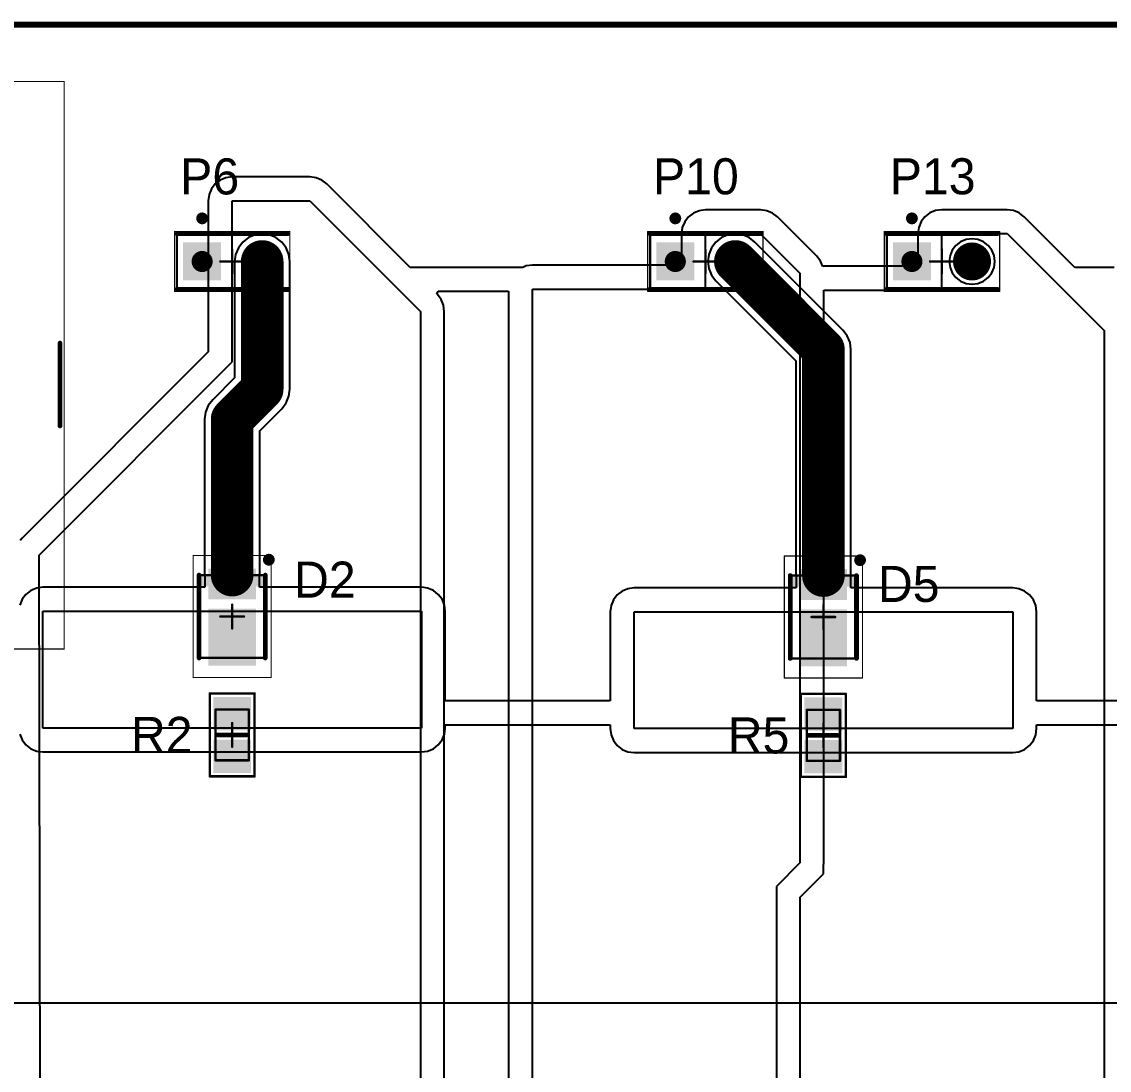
# Model space of a CAD drawing. Header units: millimetres. Extents: x -0.01 to 7.88, y -0.01 to 7.88.
# Drawn here: x 2.603 to 4.412, y 6.135 to 7.879 of the extents above; entities that cross this region are included whole.
import ezdxf

# ---------------------------------------------------------------- set-up
doc = ezdxf.new("R2010")
doc.units = ezdxf.units.MM
doc.header["$MEASUREMENT"] = 0
for name, color, linetype in [('BottomLayer', 5, 'Continuous'), ('BottomSolder', 6, 'Continuous'), ('Mechanical13', 56, 'Continuous'), ('Mechanical15', 56, 'Continuous'), ('Mechanical2', 216, 'Continuous'), ('MultiLayer', 9, 'Continuous'), ('PadHoleLayer', 156, 'Continuous'), ('TopLayer', 1, 'Continuous'), ('TopOverlay', 2, 'Continuous'), ('TopPaste', 8, 'Continuous'), ('TopSolder', 216, 'Continuous')]:
    doc.layers.add(name, color=color, linetype=linetype)

# ---------------------------------------------------------------- blocks, each defined once
blk = doc.blocks.new('B_____________1')
at = {"layer": 'BottomLayer', "const_width": 0.0787}
for points in [[(-0.3445, 0, 1), (-0.2657, 0, 1)], [(0.2657, 0, 1), (0.3445, 0, 1)]]:
    blk.add_lwpolyline(points, format="xyb", close=True, dxfattribs=at)
at = {"layer": 'BottomSolder', "const_width": 0.0827}
for points in [[(-0.3465, 0, 1), (-0.2637, 0, 1)], [(0.2637, 0, 1), (0.3465, 0, 1)]]:
    blk.add_lwpolyline(points, format="xyb", close=True, dxfattribs=at)
at = {"layer": 'Mechanical15'}
for points, const_width in [([(-0.4478, 0.2126), (0.4961, 0.2126)], 0.00197), ([(-0.4478, 0.2126), (-0.4478, -0.2126)], 0.00197), ([(0.4961, 0.2126), (0.4961, -0.2126)], 0.00197), ([(0, 0.0197), (0, -0.0197)], 0.00394), ([(-0.0197, 0), (0.0197, 0)], 0.00394), ([(-0.4478, -0.2126), (0.4961, -0.2126)], 0.00197)]:
    blk.add_lwpolyline(points, dxfattribs=dict(at, const_width=const_width))
for points, const_width in [([(-0.4483, 0.2126, 1), (-0.4473, 0.2126, 1)], 0.000984), ([(-0.4483, 0.2126, 1), (-0.4473, 0.2126, 1)], 0.000984), ([(0.4956, 0.2126, 1), (0.4966, 0.2126, 1)], 0.000984), ([(0.4956, 0.2126, 1), (0.4966, 0.2126, 1)], 0.000984), ([(-0.001, 0.0197, 1), (0.001, 0.0197, 1)], 0.00197), ([(-0.0207, 0, 1), (-0.0187, 0, 1)], 0.00197), ([(0.0187, 0, 1), (0.0207, 0, 1)], 0.00197), ([(-0.001, -0.0197, 1), (0.001, -0.0197, 1)], 0.00197), ([(-0.4483, -0.2126, 1), (-0.4473, -0.2126, 1)], 0.000984), ([(-0.4483, -0.2126, 1), (-0.4473, -0.2126, 1)], 0.000984), ([(0.4956, -0.2126, 1), (0.4966, -0.2126, 1)], 0.000984), ([(0.4956, -0.2126, 1), (0.4966, -0.2126, 1)], 0.000984)]:
    blk.add_lwpolyline(points, format="xyb", close=True, dxfattribs=dict(at, const_width=const_width))
at = {"layer": 'MultiLayer', "const_width": 0.0787}
for points in [[(-0.3445, 0, 1), (-0.2657, 0, 1)], [(0.2657, 0, 1), (0.3445, 0, 1)]]:
    blk.add_lwpolyline(points, format="xyb", close=True, dxfattribs=at)
at = {"layer": 'PadHoleLayer', "const_width": 0.0374}
for points in [[(-0.3238, 0, 1), (-0.2864, 0, 1)], [(0.2864, 0, 1), (0.3238, 0, 1)]]:
    blk.add_lwpolyline(points, format="xyb", close=True, dxfattribs=at)
at = {"layer": 'TopLayer', "const_width": 0.0787}
for points in [[(-0.3445, 0, 1), (-0.2657, 0, 1)], [(0.2657, 0, 1), (0.3445, 0, 1)]]:
    blk.add_lwpolyline(points, format="xyb", close=True, dxfattribs=at)
at = {"layer": 'TopOverlay', "const_width": 0.00787}
for points in [[(-0.0659, 0.2037), (0.0719, 0.2037)], [(-0.0768, -0.2057), (0.061, -0.2057)]]:
    blk.add_lwpolyline(points, dxfattribs=at)
at = {"layer": 'TopOverlay', "const_width": 0.00394}
for points in [[(-0.0679, 0.2037, 1), (-0.064, 0.2037, 1)], [(0.0699, 0.2037, 1), (0.0738, 0.2037, 1)], [(-0.0787, -0.2057, 1), (-0.0748, -0.2057, 1)], [(0.0591, -0.2057, 1), (0.063, -0.2057, 1)]]:
    blk.add_lwpolyline(points, format="xyb", close=True, dxfattribs=at)
at = {"layer": 'TopSolder', "const_width": 0.0827}
for points in [[(-0.3465, 0, 1), (-0.2637, 0, 1)], [(0.2637, 0, 1), (0.3465, 0, 1)]]:
    blk.add_lwpolyline(points, format="xyb", close=True, dxfattribs=at)
blk = doc.blocks.new('6_0805_N_40')
at = {"layer": 'Mechanical13', "const_width": 0.00394}
for points in [[(-0.0423, 0.0276), (0.0423, 0.0276)], [(-0.0423, 0.0276), (-0.0423, -0.0276)], [(0.0423, 0.0276), (0.0423, -0.0276)], [(-0.0423, -0.0276), (0.0423, -0.0276)]]:
    blk.add_lwpolyline(points, dxfattribs=at)
at = {"layer": 'Mechanical13', "const_width": 0.00197}
for points in [[(-0.0433, 0.0276, 1), (-0.0413, 0.0276, 1)], [(-0.0433, 0.0276, 1), (-0.0413, 0.0276, 1)], [(0.0413, 0.0276, 1), (0.0433, 0.0276, 1)], [(0.0413, 0.0276, 1), (0.0433, 0.0276, 1)], [(-0.0433, -0.0276, 1), (-0.0413, -0.0276, 1)], [(-0.0433, -0.0276, 1), (-0.0413, -0.0276, 1)], [(0.0413, -0.0276, 1), (0.0433, -0.0276, 1)], [(0.0413, -0.0276, 1), (0.0433, -0.0276, 1)]]:
    blk.add_lwpolyline(points, format="xyb", close=True, dxfattribs=at)
at = {"layer": 'Mechanical15', "const_width": 0.00394}
for points in [[(-0.0689, 0.0374), (0.0689, 0.0374)], [(-0.0689, 0.0374), (-0.0689, -0.0374)], [(0.0689, 0.0374), (0.0689, -0.0374)], [(0, 0.0197), (0, -0.0197)], [(-0.0197, 0), (0.0197, 0)], [(-0.0689, -0.0374), (0.0689, -0.0374)]]:
    blk.add_lwpolyline(points, dxfattribs=at)
at = {"layer": 'Mechanical15', "const_width": 0.00197}
for points in [[(-0.0699, 0.0374, 1), (-0.0679, 0.0374, 1)], [(-0.0699, 0.0374, 1), (-0.0679, 0.0374, 1)], [(0.0679, 0.0374, 1), (0.0699, 0.0374, 1)], [(0.0679, 0.0374, 1), (0.0699, 0.0374, 1)], [(-0.001, 0.0197, 1), (0.001, 0.0197, 1)], [(-0.0207, 0, 1), (-0.0187, 0, 1)], [(0.0187, 0, 1), (0.0207, 0, 1)], [(-0.001, -0.0197, 1), (0.001, -0.0197, 1)], [(-0.0699, -0.0374, 1), (-0.0679, -0.0374, 1)], [(-0.0699, -0.0374, 1), (-0.0679, -0.0374, 1)], [(0.0679, -0.0374, 1), (0.0699, -0.0374, 1)], [(0.0679, -0.0374, 1), (0.0699, -0.0374, 1)]]:
    blk.add_lwpolyline(points, format="xyb", close=True, dxfattribs=at)
at = {"layer": 'TopLayer'}
for points in [[(-0.0118, -0.0276), (-0.0118, 0.0276), (-0.0591, -0.0276), (-0.0591, 0.0276)], [(0.0591, -0.0276), (0.0591, 0.0276), (0.0118, -0.0276), (0.0118, 0.0276)]]:
    blk.add_solid(points, dxfattribs=at)
at = {"layer": 'TopOverlay', "const_width": 0.00787}
blk.add_lwpolyline([(0, 0.0236), (0, -0.0236)], dxfattribs=at)
at = {"layer": 'TopOverlay', "const_width": 0.00394}
for points in [[(-0.002, 0.0236, 1), (0.002, 0.0236, 1)], [(-0.002, -0.0236, 1), (0.002, -0.0236, 1)]]:
    blk.add_lwpolyline(points, format="xyb", close=True, dxfattribs=at)
at = {"layer": 'TopPaste'}
for points in [[(-0.0118, -0.0276), (-0.0118, 0.0276), (-0.0591, -0.0276), (-0.0591, 0.0276)], [(0.0591, -0.0276), (0.0591, 0.0276), (0.0118, -0.0276), (0.0118, 0.0276)]]:
    blk.add_solid(points, dxfattribs=at)
at = {"layer": 'TopSolder'}
for points in [[(-0.0078, -0.0316), (-0.0078, 0.0316), (-0.0631, -0.0316), (-0.0631, 0.0316)], [(0.0631, -0.0316), (0.0631, 0.0316), (0.0078, -0.0316), (0.0078, 0.0316)]]:
    blk.add_solid(points, dxfattribs=at)
blk = doc.blocks.new('6_0805_N_43')
at = {"layer": 'Mechanical13', "const_width": 0.00394}
for points in [[(-0.0423, 0.0276), (0.0423, 0.0276)], [(-0.0423, 0.0276), (-0.0423, -0.0276)], [(0.0423, 0.0276), (0.0423, -0.0276)], [(-0.0423, -0.0276), (0.0423, -0.0276)]]:
    blk.add_lwpolyline(points, dxfattribs=at)
at = {"layer": 'Mechanical13', "const_width": 0.00197}
for points in [[(-0.0433, 0.0276, 1), (-0.0413, 0.0276, 1)], [(-0.0433, 0.0276, 1), (-0.0413, 0.0276, 1)], [(0.0413, 0.0276, 1), (0.0433, 0.0276, 1)], [(0.0413, 0.0276, 1), (0.0433, 0.0276, 1)], [(-0.0433, -0.0276, 1), (-0.0413, -0.0276, 1)], [(-0.0433, -0.0276, 1), (-0.0413, -0.0276, 1)], [(0.0413, -0.0276, 1), (0.0433, -0.0276, 1)], [(0.0413, -0.0276, 1), (0.0433, -0.0276, 1)]]:
    blk.add_lwpolyline(points, format="xyb", close=True, dxfattribs=at)
at = {"layer": 'Mechanical15', "const_width": 0.00394}
for points in [[(-0.0689, 0.0374), (0.0689, 0.0374)], [(-0.0689, 0.0374), (-0.0689, -0.0374)], [(0.0689, 0.0374), (0.0689, -0.0374)], [(0, 0.0197), (0, -0.0197)], [(-0.0197, 0), (0.0197, 0)], [(-0.0689, -0.0374), (0.0689, -0.0374)]]:
    blk.add_lwpolyline(points, dxfattribs=at)
at = {"layer": 'Mechanical15', "const_width": 0.00197}
for points in [[(-0.0699, 0.0374, 1), (-0.0679, 0.0374, 1)], [(-0.0699, 0.0374, 1), (-0.0679, 0.0374, 1)], [(0.0679, 0.0374, 1), (0.0699, 0.0374, 1)], [(0.0679, 0.0374, 1), (0.0699, 0.0374, 1)], [(-0.001, 0.0197, 1), (0.001, 0.0197, 1)], [(-0.0207, 0, 1), (-0.0187, 0, 1)], [(0.0187, 0, 1), (0.0207, 0, 1)], [(-0.001, -0.0197, 1), (0.001, -0.0197, 1)], [(-0.0699, -0.0374, 1), (-0.0679, -0.0374, 1)], [(-0.0699, -0.0374, 1), (-0.0679, -0.0374, 1)], [(0.0679, -0.0374, 1), (0.0699, -0.0374, 1)], [(0.0679, -0.0374, 1), (0.0699, -0.0374, 1)]]:
    blk.add_lwpolyline(points, format="xyb", close=True, dxfattribs=at)
at = {"layer": 'TopLayer'}
for points in [[(-0.0118, -0.0276), (-0.0118, 0.0276), (-0.0591, -0.0276), (-0.0591, 0.0276)], [(0.0591, -0.0276), (0.0591, 0.0276), (0.0118, -0.0276), (0.0118, 0.0276)]]:
    blk.add_solid(points, dxfattribs=at)
at = {"layer": 'TopOverlay', "const_width": 0.00787}
blk.add_lwpolyline([(0, 0.0236), (0, -0.0236)], dxfattribs=at)
at = {"layer": 'TopOverlay', "const_width": 0.00394}
for points in [[(-0.002, 0.0236, 1), (0.002, 0.0236, 1)], [(-0.002, -0.0236, 1), (0.002, -0.0236, 1)]]:
    blk.add_lwpolyline(points, format="xyb", close=True, dxfattribs=at)
at = {"layer": 'TopPaste'}
for points in [[(-0.0118, -0.0276), (-0.0118, 0.0276), (-0.0591, -0.0276), (-0.0591, 0.0276)], [(0.0591, -0.0276), (0.0591, 0.0276), (0.0118, -0.0276), (0.0118, 0.0276)]]:
    blk.add_solid(points, dxfattribs=at)
at = {"layer": 'TopSolder'}
for points in [[(-0.0078, -0.0316), (-0.0078, 0.0316), (-0.0631, -0.0316), (-0.0631, 0.0316)], [(0.0631, -0.0316), (0.0631, 0.0316), (0.0078, -0.0316), (0.0078, 0.0316)]]:
    blk.add_solid(points, dxfattribs=at)
blk = doc.blocks.new('TECO_5_146280_2_V_50')
at = {"layer": 'BottomLayer', "const_width": 0.0276}
blk.add_lwpolyline([(0.0362, 0, 1), (0.0638, 0, 1)], format="xyb", close=True, dxfattribs=at)
at = {"layer": 'BottomLayer'}
blk.add_solid([(-0.0776, -0.0276), (-0.0224, -0.0276), (-0.0776, 0.0276), (-0.0224, 0.0276)], dxfattribs=at)
at = {"layer": 'BottomSolder', "const_width": 0.0316}
blk.add_lwpolyline([(0.0342, 0, 1), (0.0658, 0, 1)], format="xyb", close=True, dxfattribs=at)
at = {"layer": 'BottomSolder'}
blk.add_solid([(-0.0816, -0.0316), (-0.0184, -0.0316), (-0.0816, 0.0316), (-0.0184, 0.0316)], dxfattribs=at)
at = {"layer": 'Mechanical13', "const_width": 0.00394}
for points in [[(-0.0919, -0.0461), (-0.0919, 0.0461)], [(-0.0919, 0.0461), (0.0919, 0.0461)], [(-0.0919, -0.0461), (0.0919, -0.0461)]]:
    blk.add_lwpolyline(points, dxfattribs=at)
at = {"layer": 'Mechanical13', "const_width": 0.00197}
for points in [[(-0.0929, 0.0461, 1), (-0.0909, 0.0461, 1)], [(-0.0929, 0.0461, 1), (-0.0909, 0.0461, 1)], [(0.0909, 0.0461, 1), (0.0929, 0.0461, 1)], [(-0.0929, -0.0461, 1), (-0.0909, -0.0461, 1)], [(-0.0929, -0.0461, 1), (-0.0909, -0.0461, 1)], [(0.0909, -0.0461, 1), (0.0929, -0.0461, 1)]]:
    blk.add_lwpolyline(points, format="xyb", close=True, dxfattribs=at)
at = {"layer": 'Mechanical15'}
for points, const_width in [([(-0.0959, -0.05), (-0.0959, 0.05)], 0.00197), ([(-0.0959, 0.05), (0.0959, 0.05)], 0.00197), ([(0.0959, -0.05), (0.0959, 0.05)], 0.00197), ([(0, -0.0197), (0, 0.0197)], 0.00394), ([(-0.0197, 0), (0.0197, 0)], 0.00394), ([(-0.0959, -0.05), (0.0959, -0.05)], 0.00197)]:
    blk.add_lwpolyline(points, dxfattribs=dict(at, const_width=const_width))
for points, const_width in [([(-0.0964, 0.05, 1), (-0.0954, 0.05, 1)], 0.000984), ([(-0.0964, 0.05, 1), (-0.0954, 0.05, 1)], 0.000984), ([(0.0954, 0.05, 1), (0.0964, 0.05, 1)], 0.000984), ([(0.0954, 0.05, 1), (0.0964, 0.05, 1)], 0.000984), ([(-0.001, 0.0197, 1), (0.001, 0.0197, 1)], 0.00197), ([(-0.0207, 0, 1), (-0.0187, 0, 1)], 0.00197), ([(0.0187, 0, 1), (0.0207, 0, 1)], 0.00197), ([(-0.001, -0.0197, 1), (0.001, -0.0197, 1)], 0.00197), ([(-0.0964, -0.05, 1), (-0.0954, -0.05, 1)], 0.000984), ([(-0.0964, -0.05, 1), (-0.0954, -0.05, 1)], 0.000984), ([(0.0954, -0.05, 1), (0.0964, -0.05, 1)], 0.000984), ([(0.0954, -0.05, 1), (0.0964, -0.05, 1)], 0.000984)]:
    blk.add_lwpolyline(points, format="xyb", close=True, dxfattribs=dict(at, const_width=const_width))
at = {"layer": 'MultiLayer', "const_width": 0.0276}
blk.add_lwpolyline([(0.0362, 0, 1), (0.0638, 0, 1)], format="xyb", close=True, dxfattribs=at)
at = {"layer": 'MultiLayer'}
blk.add_solid([(-0.0776, -0.0276), (-0.0224, -0.0276), (-0.0776, 0.0276), (-0.0224, 0.0276)], dxfattribs=at)
at = {"layer": 'PadHoleLayer', "const_width": 0.0175}
for points in [[(-0.0588, 0, 1), (-0.0412, 0, 1)], [(0.0412, 0, 1), (0.0588, 0, 1)]]:
    blk.add_lwpolyline(points, format="xyb", close=True, dxfattribs=at)
at = {"layer": 'TopLayer', "const_width": 0.0276}
blk.add_lwpolyline([(0.0362, 0, 1), (0.0638, 0, 1)], format="xyb", close=True, dxfattribs=at)
at = {"layer": 'TopLayer'}
blk.add_solid([(-0.0776, -0.0276), (-0.0224, -0.0276), (-0.0776, 0.0276), (-0.0224, 0.0276)], dxfattribs=at)
at = {"layer": 'TopOverlay'}
for points, const_width in [([(-0.0451, 0.0717, 1), (-0.0549, 0.0717, 1)], 0.00984), ([(-0.0574, 0.0717, 1), (-0.0525, 0.0717, 1)], 0.00492), ([(-0.0475, 0.0717, 1), (-0.0426, 0.0717, 1)], 0.00492), ([(-0.0939, 0.0461, 1), (-0.09, 0.0461, 1)], 0.00394), ([(0.09, 0.0461, 1), (0.0939, 0.0461, 1)], 0.00394), ([(-0.0939, -0.0461, 1), (-0.09, -0.0461, 1)], 0.00394), ([(0.09, -0.0461, 1), (0.0939, -0.0461, 1)], 0.00394)]:
    blk.add_lwpolyline(points, format="xyb", close=True, dxfattribs=dict(at, const_width=const_width))
at = {"layer": 'TopOverlay', "const_width": 0.00787}
for points in [[(-0.0919, 0.0461), (0.0919, 0.0461)], [(-0.0919, -0.0461), (0.0919, -0.0461)]]:
    blk.add_lwpolyline(points, dxfattribs=at)
at = {"layer": 'TopSolder', "const_width": 0.0316}
blk.add_lwpolyline([(0.0342, 0, 1), (0.0658, 0, 1)], format="xyb", close=True, dxfattribs=at)
at = {"layer": 'TopSolder'}
blk.add_solid([(-0.0816, -0.0316), (-0.0184, -0.0316), (-0.0816, 0.0316), (-0.0184, 0.0316)], dxfattribs=at)
blk = doc.blocks.new('TECO_5_146280_2_V_53')
at = {"layer": 'BottomLayer', "const_width": 0.0276}
blk.add_lwpolyline([(0.0362, 0, 1), (0.0638, 0, 1)], format="xyb", close=True, dxfattribs=at)
at = {"layer": 'BottomLayer'}
blk.add_solid([(-0.0776, -0.0276), (-0.0224, -0.0276), (-0.0776, 0.0276), (-0.0224, 0.0276)], dxfattribs=at)
at = {"layer": 'BottomSolder', "const_width": 0.0316}
blk.add_lwpolyline([(0.0342, 0, 1), (0.0658, 0, 1)], format="xyb", close=True, dxfattribs=at)
at = {"layer": 'BottomSolder'}
blk.add_solid([(-0.0816, -0.0316), (-0.0184, -0.0316), (-0.0816, 0.0316), (-0.0184, 0.0316)], dxfattribs=at)
at = {"layer": 'Mechanical13', "const_width": 0.00394}
for points in [[(-0.0919, -0.0461), (-0.0919, 0.0461)], [(-0.0919, 0.0461), (0.0919, 0.0461)], [(-0.0919, -0.0461), (0.0919, -0.0461)]]:
    blk.add_lwpolyline(points, dxfattribs=at)
at = {"layer": 'Mechanical13', "const_width": 0.00197}
for points in [[(-0.0929, 0.0461, 1), (-0.0909, 0.0461, 1)], [(-0.0929, 0.0461, 1), (-0.0909, 0.0461, 1)], [(0.0909, 0.0461, 1), (0.0929, 0.0461, 1)], [(-0.0929, -0.0461, 1), (-0.0909, -0.0461, 1)], [(-0.0929, -0.0461, 1), (-0.0909, -0.0461, 1)], [(0.0909, -0.0461, 1), (0.0929, -0.0461, 1)]]:
    blk.add_lwpolyline(points, format="xyb", close=True, dxfattribs=at)
at = {"layer": 'Mechanical15'}
for points, const_width in [([(-0.0959, -0.05), (-0.0959, 0.05)], 0.00197), ([(-0.0959, 0.05), (0.0959, 0.05)], 0.00197), ([(0.0959, -0.05), (0.0959, 0.05)], 0.00197), ([(0, -0.0197), (0, 0.0197)], 0.00394), ([(-0.0197, 0), (0.0197, 0)], 0.00394), ([(-0.0959, -0.05), (0.0959, -0.05)], 0.00197)]:
    blk.add_lwpolyline(points, dxfattribs=dict(at, const_width=const_width))
for points, const_width in [([(-0.0964, 0.05, 1), (-0.0954, 0.05, 1)], 0.000984), ([(-0.0964, 0.05, 1), (-0.0954, 0.05, 1)], 0.000984), ([(0.0954, 0.05, 1), (0.0964, 0.05, 1)], 0.000984), ([(0.0954, 0.05, 1), (0.0964, 0.05, 1)], 0.000984), ([(-0.001, 0.0197, 1), (0.001, 0.0197, 1)], 0.00197), ([(-0.0207, 0, 1), (-0.0187, 0, 1)], 0.00197), ([(0.0187, 0, 1), (0.0207, 0, 1)], 0.00197), ([(-0.001, -0.0197, 1), (0.001, -0.0197, 1)], 0.00197), ([(-0.0964, -0.05, 1), (-0.0954, -0.05, 1)], 0.000984), ([(-0.0964, -0.05, 1), (-0.0954, -0.05, 1)], 0.000984), ([(0.0954, -0.05, 1), (0.0964, -0.05, 1)], 0.000984), ([(0.0954, -0.05, 1), (0.0964, -0.05, 1)], 0.000984)]:
    blk.add_lwpolyline(points, format="xyb", close=True, dxfattribs=dict(at, const_width=const_width))
at = {"layer": 'MultiLayer', "const_width": 0.0276}
blk.add_lwpolyline([(0.0362, 0, 1), (0.0638, 0, 1)], format="xyb", close=True, dxfattribs=at)
at = {"layer": 'MultiLayer'}
blk.add_solid([(-0.0776, -0.0276), (-0.0224, -0.0276), (-0.0776, 0.0276), (-0.0224, 0.0276)], dxfattribs=at)
at = {"layer": 'PadHoleLayer', "const_width": 0.0175}
for points in [[(-0.0588, 0, 1), (-0.0412, 0, 1)], [(0.0412, 0, 1), (0.0588, 0, 1)]]:
    blk.add_lwpolyline(points, format="xyb", close=True, dxfattribs=at)
at = {"layer": 'TopLayer', "const_width": 0.0276}
blk.add_lwpolyline([(0.0362, 0, 1), (0.0638, 0, 1)], format="xyb", close=True, dxfattribs=at)
at = {"layer": 'TopLayer'}
blk.add_solid([(-0.0776, -0.0276), (-0.0224, -0.0276), (-0.0776, 0.0276), (-0.0224, 0.0276)], dxfattribs=at)
at = {"layer": 'TopOverlay'}
for points, const_width in [([(-0.0451, 0.0717, 1), (-0.0549, 0.0717, 1)], 0.00984), ([(-0.0574, 0.0717, 1), (-0.0525, 0.0717, 1)], 0.00492), ([(-0.0475, 0.0717, 1), (-0.0426, 0.0717, 1)], 0.00492), ([(-0.0939, 0.0461, 1), (-0.09, 0.0461, 1)], 0.00394), ([(0.09, 0.0461, 1), (0.0939, 0.0461, 1)], 0.00394), ([(-0.0939, -0.0461, 1), (-0.09, -0.0461, 1)], 0.00394), ([(0.09, -0.0461, 1), (0.0939, -0.0461, 1)], 0.00394)]:
    blk.add_lwpolyline(points, format="xyb", close=True, dxfattribs=dict(at, const_width=const_width))
at = {"layer": 'TopOverlay', "const_width": 0.00787}
for points in [[(-0.0919, 0.0461), (0.0919, 0.0461)], [(-0.0919, -0.0461), (0.0919, -0.0461)]]:
    blk.add_lwpolyline(points, dxfattribs=at)
at = {"layer": 'TopSolder', "const_width": 0.0316}
blk.add_lwpolyline([(0.0342, 0, 1), (0.0658, 0, 1)], format="xyb", close=True, dxfattribs=at)
at = {"layer": 'TopSolder'}
blk.add_solid([(-0.0816, -0.0316), (-0.0184, -0.0316), (-0.0816, 0.0316), (-0.0184, 0.0316)], dxfattribs=at)
blk = doc.blocks.new('TECO_5_146280_2_V_57')
at = {"layer": 'BottomLayer', "const_width": 0.0276}
blk.add_lwpolyline([(0.0362, 0, 1), (0.0638, 0, 1)], format="xyb", close=True, dxfattribs=at)
at = {"layer": 'BottomLayer'}
blk.add_solid([(-0.0776, -0.0276), (-0.0224, -0.0276), (-0.0776, 0.0276), (-0.0224, 0.0276)], dxfattribs=at)
at = {"layer": 'BottomSolder', "const_width": 0.0316}
blk.add_lwpolyline([(0.0342, 0, 1), (0.0658, 0, 1)], format="xyb", close=True, dxfattribs=at)
at = {"layer": 'BottomSolder'}
blk.add_solid([(-0.0816, -0.0316), (-0.0184, -0.0316), (-0.0816, 0.0316), (-0.0184, 0.0316)], dxfattribs=at)
at = {"layer": 'Mechanical13', "const_width": 0.00394}
for points in [[(-0.0919, -0.0461), (-0.0919, 0.0461)], [(-0.0919, 0.0461), (0.0919, 0.0461)], [(-0.0919, -0.0461), (0.0919, -0.0461)]]:
    blk.add_lwpolyline(points, dxfattribs=at)
at = {"layer": 'Mechanical13', "const_width": 0.00197}
for points in [[(-0.0929, 0.0461, 1), (-0.0909, 0.0461, 1)], [(-0.0929, 0.0461, 1), (-0.0909, 0.0461, 1)], [(0.0909, 0.0461, 1), (0.0929, 0.0461, 1)], [(-0.0929, -0.0461, 1), (-0.0909, -0.0461, 1)], [(-0.0929, -0.0461, 1), (-0.0909, -0.0461, 1)], [(0.0909, -0.0461, 1), (0.0929, -0.0461, 1)]]:
    blk.add_lwpolyline(points, format="xyb", close=True, dxfattribs=at)
at = {"layer": 'Mechanical15'}
for points, const_width in [([(-0.0959, -0.05), (-0.0959, 0.05)], 0.00197), ([(-0.0959, 0.05), (0.0959, 0.05)], 0.00197), ([(0.0959, -0.05), (0.0959, 0.05)], 0.00197), ([(0, -0.0197), (0, 0.0197)], 0.00394), ([(-0.0197, 0), (0.0197, 0)], 0.00394), ([(-0.0959, -0.05), (0.0959, -0.05)], 0.00197)]:
    blk.add_lwpolyline(points, dxfattribs=dict(at, const_width=const_width))
for points, const_width in [([(-0.0964, 0.05, 1), (-0.0954, 0.05, 1)], 0.000984), ([(-0.0964, 0.05, 1), (-0.0954, 0.05, 1)], 0.000984), ([(0.0954, 0.05, 1), (0.0964, 0.05, 1)], 0.000984), ([(0.0954, 0.05, 1), (0.0964, 0.05, 1)], 0.000984), ([(-0.001, 0.0197, 1), (0.001, 0.0197, 1)], 0.00197), ([(-0.0207, 0, 1), (-0.0187, 0, 1)], 0.00197), ([(0.0187, 0, 1), (0.0207, 0, 1)], 0.00197), ([(-0.001, -0.0197, 1), (0.001, -0.0197, 1)], 0.00197), ([(-0.0964, -0.05, 1), (-0.0954, -0.05, 1)], 0.000984), ([(-0.0964, -0.05, 1), (-0.0954, -0.05, 1)], 0.000984), ([(0.0954, -0.05, 1), (0.0964, -0.05, 1)], 0.000984), ([(0.0954, -0.05, 1), (0.0964, -0.05, 1)], 0.000984)]:
    blk.add_lwpolyline(points, format="xyb", close=True, dxfattribs=dict(at, const_width=const_width))
at = {"layer": 'MultiLayer', "const_width": 0.0276}
blk.add_lwpolyline([(0.0362, 0, 1), (0.0638, 0, 1)], format="xyb", close=True, dxfattribs=at)
at = {"layer": 'MultiLayer'}
blk.add_solid([(-0.0776, -0.0276), (-0.0224, -0.0276), (-0.0776, 0.0276), (-0.0224, 0.0276)], dxfattribs=at)
at = {"layer": 'PadHoleLayer', "const_width": 0.0175}
for points in [[(-0.0588, 0, 1), (-0.0412, 0, 1)], [(0.0412, 0, 1), (0.0588, 0, 1)]]:
    blk.add_lwpolyline(points, format="xyb", close=True, dxfattribs=at)
at = {"layer": 'TopLayer', "const_width": 0.0276}
blk.add_lwpolyline([(0.0362, 0, 1), (0.0638, 0, 1)], format="xyb", close=True, dxfattribs=at)
at = {"layer": 'TopLayer'}
blk.add_solid([(-0.0776, -0.0276), (-0.0224, -0.0276), (-0.0776, 0.0276), (-0.0224, 0.0276)], dxfattribs=at)
at = {"layer": 'TopOverlay'}
for points, const_width in [([(-0.0451, 0.0717, 1), (-0.0549, 0.0717, 1)], 0.00984), ([(-0.0574, 0.0717, 1), (-0.0525, 0.0717, 1)], 0.00492), ([(-0.0475, 0.0717, 1), (-0.0426, 0.0717, 1)], 0.00492), ([(-0.0939, 0.0461, 1), (-0.09, 0.0461, 1)], 0.00394), ([(0.09, 0.0461, 1), (0.0939, 0.0461, 1)], 0.00394), ([(-0.0939, -0.0461, 1), (-0.09, -0.0461, 1)], 0.00394), ([(0.09, -0.0461, 1), (0.0939, -0.0461, 1)], 0.00394)]:
    blk.add_lwpolyline(points, format="xyb", close=True, dxfattribs=dict(at, const_width=const_width))
at = {"layer": 'TopOverlay', "const_width": 0.00787}
for points in [[(-0.0919, 0.0461), (0.0919, 0.0461)], [(-0.0919, -0.0461), (0.0919, -0.0461)]]:
    blk.add_lwpolyline(points, dxfattribs=at)
at = {"layer": 'TopSolder', "const_width": 0.0316}
blk.add_lwpolyline([(0.0342, 0, 1), (0.0658, 0, 1)], format="xyb", close=True, dxfattribs=at)
at = {"layer": 'TopSolder'}
blk.add_solid([(-0.0816, -0.0316), (-0.0184, -0.0316), (-0.0816, 0.0316), (-0.0184, 0.0316)], dxfattribs=at)
blk = doc.blocks.new('DIOM3528X07N_94')
at = {"layer": 'Mechanical13', "const_width": 0.00394}
for points in [[(0.0689, 0.0551), (-0.0689, 0.0551)], [(-0.0689, -0.0551), (-0.0689, 0.0551)], [(0.0689, -0.0551), (0.0689, 0.0551)], [(0.0689, -0.0551), (-0.0689, -0.0551)]]:
    blk.add_lwpolyline(points, dxfattribs=at)
at = {"layer": 'Mechanical13', "const_width": 0.00197}
for points in [[(-0.0699, 0.0551, 1), (-0.0679, 0.0551, 1)], [(-0.0699, 0.0551, 1), (-0.0679, 0.0551, 1)], [(0.0679, 0.0551, 1), (0.0699, 0.0551, 1)], [(0.0679, 0.0551, 1), (0.0699, 0.0551, 1)], [(-0.0699, -0.0551, 1), (-0.0679, -0.0551, 1)], [(-0.0699, -0.0551, 1), (-0.0679, -0.0551, 1)], [(0.0679, -0.0551, 1), (0.0699, -0.0551, 1)], [(0.0679, -0.0551, 1), (0.0699, -0.0551, 1)]]:
    blk.add_lwpolyline(points, format="xyb", close=True, dxfattribs=at)
at = {"layer": 'Mechanical13'}
blk.add_solid([(-0.0689, -0.0551), (-0.0504, -0.0551), (-0.0689, 0.0551), (-0.0504, 0.0551)], dxfattribs=at)
at = {"layer": 'Mechanical15'}
for points, const_width in [([(0.1014, 0.065), (-0.1014, 0.065)], 0.00197), ([(-0.1014, -0.065), (-0.1014, 0.065)], 0.00197), ([(0.1014, -0.065), (0.1014, 0.065)], 0.00197), ([(0, -0.0197), (0, 0.0197)], 0.00394), ([(0.0197, 0), (-0.0197, 0)], 0.00394), ([(0.1014, -0.065), (-0.1014, -0.065)], 0.00197)]:
    blk.add_lwpolyline(points, dxfattribs=dict(at, const_width=const_width))
for points, const_width in [([(-0.1019, 0.065, 1), (-0.1009, 0.065, 1)], 0.000984), ([(-0.1019, 0.065, 1), (-0.1009, 0.065, 1)], 0.000984), ([(0.1009, 0.065, 1), (0.1019, 0.065, 1)], 0.000984), ([(0.1009, 0.065, 1), (0.1019, 0.065, 1)], 0.000984), ([(-0.001, 0.0197, 1), (0.001, 0.0197, 1)], 0.00197), ([(-0.0207, 0, 1), (-0.0187, 0, 1)], 0.00197), ([(0.0187, 0, 1), (0.0207, 0, 1)], 0.00197), ([(-0.001, -0.0197, 1), (0.001, -0.0197, 1)], 0.00197), ([(-0.1019, -0.065, 1), (-0.1009, -0.065, 1)], 0.000984), ([(-0.1019, -0.065, 1), (-0.1009, -0.065, 1)], 0.000984), ([(0.1009, -0.065, 1), (0.1019, -0.065, 1)], 0.000984), ([(0.1009, -0.065, 1), (0.1019, -0.065, 1)], 0.000984)]:
    blk.add_lwpolyline(points, format="xyb", close=True, dxfattribs=dict(at, const_width=const_width))
at = {"layer": 'TopLayer'}
for points in [[(-0.0325, -0.0354), (-0.0325, 0.0354), (-0.0758, -0.0354), (-0.0758, 0.0354)], [(0.0778, -0.0354), (0.0778, 0.0354), (-0.0089, -0.0354), (-0.0089, 0.0354)]]:
    blk.add_solid(points, dxfattribs=at)
at = {"layer": 'TopOverlay'}
for points, const_width in [([(-0.0896, 0.061, 1), (-0.0994, 0.061, 1)], 0.00984), ([(-0.1019, 0.061, 1), (-0.0969, 0.061, 1)], 0.00492), ([(-0.092, 0.061, 1), (-0.0871, 0.061, 1)], 0.00492), ([(-0.0709, 0.0551, 1), (-0.0669, 0.0551, 1)], 0.00394), ([(0.0669, 0.0551, 1), (0.0709, 0.0551, 1)], 0.00394), ([(-0.0709, -0.0551, 1), (-0.0669, -0.0551, 1)], 0.00394), ([(0.0669, -0.0551, 1), (0.0709, -0.0551, 1)], 0.00394)]:
    blk.add_lwpolyline(points, format="xyb", close=True, dxfattribs=dict(at, const_width=const_width))
at = {"layer": 'TopOverlay', "const_width": 0.00787}
for points in [[(0.0689, 0.0551), (-0.0689, 0.0551)], [(0.0689, -0.0551), (-0.0689, -0.0551)]]:
    blk.add_lwpolyline(points, dxfattribs=at)
at = {"layer": 'TopPaste'}
for points in [[(-0.0325, -0.0354), (-0.0325, 0.0354), (-0.0758, -0.0354), (-0.0758, 0.0354)], [(0.0778, -0.0354), (0.0778, 0.0354), (-0.0089, -0.0354), (-0.0089, 0.0354)]]:
    blk.add_solid(points, dxfattribs=at)
at = {"layer": 'TopSolder'}
for points in [[(-0.0285, -0.0394), (-0.0285, 0.0394), (-0.0798, -0.0394), (-0.0798, 0.0394)], [(0.0818, -0.0394), (0.0818, 0.0394), (-0.0129, -0.0394), (-0.0129, 0.0394)]]:
    blk.add_solid(points, dxfattribs=at)
blk = doc.blocks.new('DIOM3528X07N_97')
at = {"layer": 'Mechanical13', "const_width": 0.00394}
for points in [[(0.0689, 0.0551), (-0.0689, 0.0551)], [(-0.0689, -0.0551), (-0.0689, 0.0551)], [(0.0689, -0.0551), (0.0689, 0.0551)], [(0.0689, -0.0551), (-0.0689, -0.0551)]]:
    blk.add_lwpolyline(points, dxfattribs=at)
at = {"layer": 'Mechanical13', "const_width": 0.00197}
for points in [[(-0.0699, 0.0551, 1), (-0.0679, 0.0551, 1)], [(-0.0699, 0.0551, 1), (-0.0679, 0.0551, 1)], [(0.0679, 0.0551, 1), (0.0699, 0.0551, 1)], [(0.0679, 0.0551, 1), (0.0699, 0.0551, 1)], [(-0.0699, -0.0551, 1), (-0.0679, -0.0551, 1)], [(-0.0699, -0.0551, 1), (-0.0679, -0.0551, 1)], [(0.0679, -0.0551, 1), (0.0699, -0.0551, 1)], [(0.0679, -0.0551, 1), (0.0699, -0.0551, 1)]]:
    blk.add_lwpolyline(points, format="xyb", close=True, dxfattribs=at)
at = {"layer": 'Mechanical13'}
blk.add_solid([(-0.0689, -0.0551), (-0.0504, -0.0551), (-0.0689, 0.0551), (-0.0504, 0.0551)], dxfattribs=at)
at = {"layer": 'Mechanical15'}
for points, const_width in [([(0.1014, 0.065), (-0.1014, 0.065)], 0.00197), ([(-0.1014, -0.065), (-0.1014, 0.065)], 0.00197), ([(0.1014, -0.065), (0.1014, 0.065)], 0.00197), ([(0, -0.0197), (0, 0.0197)], 0.00394), ([(0.0197, 0), (-0.0197, 0)], 0.00394), ([(0.1014, -0.065), (-0.1014, -0.065)], 0.00197)]:
    blk.add_lwpolyline(points, dxfattribs=dict(at, const_width=const_width))
for points, const_width in [([(-0.1019, 0.065, 1), (-0.1009, 0.065, 1)], 0.000984), ([(-0.1019, 0.065, 1), (-0.1009, 0.065, 1)], 0.000984), ([(0.1009, 0.065, 1), (0.1019, 0.065, 1)], 0.000984), ([(0.1009, 0.065, 1), (0.1019, 0.065, 1)], 0.000984), ([(-0.001, 0.0197, 1), (0.001, 0.0197, 1)], 0.00197), ([(-0.0207, 0, 1), (-0.0187, 0, 1)], 0.00197), ([(0.0187, 0, 1), (0.0207, 0, 1)], 0.00197), ([(-0.001, -0.0197, 1), (0.001, -0.0197, 1)], 0.00197), ([(-0.1019, -0.065, 1), (-0.1009, -0.065, 1)], 0.000984), ([(-0.1019, -0.065, 1), (-0.1009, -0.065, 1)], 0.000984), ([(0.1009, -0.065, 1), (0.1019, -0.065, 1)], 0.000984), ([(0.1009, -0.065, 1), (0.1019, -0.065, 1)], 0.000984)]:
    blk.add_lwpolyline(points, format="xyb", close=True, dxfattribs=dict(at, const_width=const_width))
at = {"layer": 'TopLayer'}
for points in [[(-0.0325, -0.0354), (-0.0325, 0.0354), (-0.0758, -0.0354), (-0.0758, 0.0354)], [(0.0778, -0.0354), (0.0778, 0.0354), (-0.0089, -0.0354), (-0.0089, 0.0354)]]:
    blk.add_solid(points, dxfattribs=at)
at = {"layer": 'TopOverlay'}
for points, const_width in [([(-0.0896, 0.061, 1), (-0.0994, 0.061, 1)], 0.00984), ([(-0.1019, 0.061, 1), (-0.0969, 0.061, 1)], 0.00492), ([(-0.092, 0.061, 1), (-0.0871, 0.061, 1)], 0.00492), ([(-0.0709, 0.0551, 1), (-0.0669, 0.0551, 1)], 0.00394), ([(0.0669, 0.0551, 1), (0.0709, 0.0551, 1)], 0.00394), ([(-0.0709, -0.0551, 1), (-0.0669, -0.0551, 1)], 0.00394), ([(0.0669, -0.0551, 1), (0.0709, -0.0551, 1)], 0.00394)]:
    blk.add_lwpolyline(points, format="xyb", close=True, dxfattribs=dict(at, const_width=const_width))
at = {"layer": 'TopOverlay', "const_width": 0.00787}
for points in [[(0.0689, 0.0551), (-0.0689, 0.0551)], [(0.0689, -0.0551), (-0.0689, -0.0551)]]:
    blk.add_lwpolyline(points, dxfattribs=at)
at = {"layer": 'TopPaste'}
for points in [[(-0.0325, -0.0354), (-0.0325, 0.0354), (-0.0758, -0.0354), (-0.0758, 0.0354)], [(0.0778, -0.0354), (0.0778, 0.0354), (-0.0089, -0.0354), (-0.0089, 0.0354)]]:
    blk.add_solid(points, dxfattribs=at)
at = {"layer": 'TopSolder'}
for points in [[(-0.0285, -0.0394), (-0.0285, 0.0394), (-0.0798, -0.0394), (-0.0798, 0.0394)], [(0.0818, -0.0394), (0.0818, 0.0394), (-0.0129, -0.0394), (-0.0129, 0.0394)]]:
    blk.add_solid(points, dxfattribs=at)

msp = doc.modelspace()

# ---------------------------------------------------------------- linework, layer by layer
at = {"layer": 'BottomLayer'}
for p, q in [((1.7609, 7.874), (7.0866, 7.8736)), ((2.9425, 7.6195), (2.9329, 7.6156)), ((2.9528, 7.6209), (2.9425, 7.6195)), ((3.0821, 7.6209), (2.9528, 7.6209)), ((3.0924, 7.6195), (3.0821, 7.6209)), ((3.102, 7.6156), (3.0924, 7.6195)), ((2.9184, 7.601), (2.9144, 7.5915)), ((2.9247, 7.6093), (2.9184, 7.601)), ((2.9329, 7.6156), (2.9247, 7.6093)), ((3.1102, 7.6093), (3.102, 7.6156)), ((3.249, 7.4704), (3.1102, 7.6093)), ((2.9144, 7.5915), (2.913, 7.5812)), ((2.913, 7.5812), (2.913, 7.3298)), ((2.9528, 7.3133), (2.9528, 7.5812)), ((2.9528, 7.5812), (3.0821, 7.5812)), ((3.0821, 7.5812), (3.2661, 7.3972)), ((3.7299, 7.5647), (3.7203, 7.5608)), ((3.7402, 7.5661), (3.7299, 7.5647)), ((3.8321, 7.5661), (3.7402, 7.5661)), ((3.8424, 7.5647), (3.8321, 7.5661)), ((3.8519, 7.5608), (3.8424, 7.5647)), ((4.1232, 7.5651), (4.1137, 7.5611)), ((4.1335, 7.5664), (4.1232, 7.5651)), ((4.2425, 7.5664), (4.1335, 7.5664)), ((4.2528, 7.5651), (4.2425, 7.5664)), ((4.2624, 7.5611), (4.2528, 7.5651)), ((3.7058, 7.5462), (3.7018, 7.5367)), ((3.7121, 7.5545), (3.7058, 7.5462)), ((3.7203, 7.5608), (3.7121, 7.5545)), ((3.8602, 7.5545), (3.8519, 7.5608)), ((3.9257, 7.4889), (3.8602, 7.5545)), ((4.0991, 7.5466), (4.0952, 7.537)), ((4.1054, 7.5548), (4.0991, 7.5466)), ((4.1137, 7.5611), (4.1054, 7.5548)), ((4.2662, 7.5581), (4.2624, 7.5611)), ((4.2706, 7.5548), (4.2662, 7.5581)), ((4.3549, 7.4704), (4.2706, 7.5548)), ((4.2706, 7.5548), (4.2706, 7.5548)), ((3.7018, 7.5367), (3.7004, 7.5264)), ((4.0952, 7.537), (4.0938, 7.5267)), ((3.7004, 7.5264), (3.7004, 7.4742)), ((3.7402, 7.4344), (3.7402, 7.5264)), ((3.7402, 7.5264), (3.8321, 7.5264)), ((3.8321, 7.5264), (3.8976, 7.4608)), ((4.0938, 7.5267), (4.0938, 7.4723)), ((4.1335, 7.4326), (4.1335, 7.5267)), ((4.1335, 7.5267), (4.2425, 7.5267)), ((4.2425, 7.5267), (4.404, 7.3653)), ((3.4523, 7.4742), (3.442, 7.4728)), ((3.7004, 7.4742), (3.4523, 7.4742)), ((3.932, 7.4807), (3.9257, 7.4889)), ((3.9356, 7.4721), (3.932, 7.4807)), ((3.4363, 7.4704), (3.249, 7.4704)), ((3.442, 7.4728), (3.4363, 7.4704)), ((3.8976, 7.4608), (3.8976, 6.4802)), ((3.9373, 7.4723), (3.9356, 7.4721)), ((4.0938, 7.4723), (3.9373, 7.4723)), ((4.4206, 7.4704), (4.3549, 7.4704)), ((3.2934, 7.4261), (3.2953, 7.4307)), ((3.2942, 7.4253), (3.2934, 7.4261)), ((3.3005, 7.417), (3.2942, 7.4253)), ((3.2953, 7.4307), (3.4126, 7.4307)), ((3.4126, 7.4307), (3.4126, 1.0588)), ((3.4523, 1.0588), (3.4523, 7.4344)), ((3.4523, 7.4344), (3.7402, 7.4344)), ((3.9373, 6.4802), (3.9373, 7.4326)), ((3.9373, 7.4326), (4.1335, 7.4326)), ((3.3045, 7.4075), (3.3005, 7.417)), ((3.3058, 7.3972), (3.3045, 7.4075)), ((3.2661, 7.3972), (3.2661, 1.0506)), ((3.3058, 1.0506), (3.3058, 7.3972)), ((4.404, 7.3653), (4.404, 2.0003)), ((2.913, 7.3298), (2.6034, 7.0202)), ((2.6315, 6.9921), (2.9528, 7.3133)), ((2.6034, 7.0201), (2.6002, 7.016)), ((2.6034, 7.0202), (2.6034, 7.0201)), ((2.6034, 7.0201), (2.6034, 7.0201)), ((2.6417, 1.0506), (2.6315, 6.9921)), ((3.8976, 6.4802), (3.8583, 6.4409)), ((3.9367, 6.4751), (3.9373, 6.4802)), ((3.9373, 6.4802), (3.9373, 6.4802)), ((3.9373, 6.4802), (3.9373, 6.4802)), ((3.898, 6.4232), (3.9367, 6.4619)), ((3.9367, 6.4619), (3.9367, 6.4751)), ((3.8583, 6.4409), (3.8583, 5.5693)), ((3.898, 5.5857), (3.898, 6.4232))]:
    msp.add_line(p, q, dxfattribs=at)
at = {"layer": 'Mechanical2', "const_width": 0.01}
msp.add_lwpolyline([(0, 7.874), (7.874, 7.874)], dxfattribs=at)
at = {"layer": 'TopLayer'}
for p, q in [((2.1347, 7.874), (7.874, 7.874)), ((2.9704, 7.5127), (2.9631, 7.5032)), ((2.9798, 7.52), (2.9704, 7.5127)), ((2.9909, 7.5246), (2.9798, 7.52)), ((3.0028, 7.5261), (2.9909, 7.5246)), ((3.0146, 7.5246), (3.0028, 7.5261)), ((3.0257, 7.52), (3.0146, 7.5246)), ((3.0352, 7.5127), (3.0257, 7.52)), ((3.0424, 7.5032), (3.0352, 7.5127)), ((3.7578, 7.5127), (3.7505, 7.5032)), ((3.7672, 7.52), (3.7578, 7.5127)), ((3.7783, 7.5246), (3.7672, 7.52)), ((3.7902, 7.5261), (3.7783, 7.5246)), ((3.802, 7.5246), (3.7902, 7.5261)), ((3.8131, 7.52), (3.802, 7.5246)), ((3.8226, 7.5127), (3.8131, 7.52)), ((3.9691, 7.3662), (3.8226, 7.5127)), ((4.1649, 7.5131), (4.1571, 7.5071)), ((4.1741, 7.5169), (4.1649, 7.5131)), ((4.1839, 7.5182), (4.1741, 7.5169)), ((4.1937, 7.5169), (4.1839, 7.5182)), ((4.2028, 7.5131), (4.1937, 7.5169)), ((4.2106, 7.5071), (4.2028, 7.5131)), ((2.9585, 7.4922), (2.9569, 7.4803)), ((2.9631, 7.5032), (2.9585, 7.4922)), ((3.047, 7.4922), (3.0424, 7.5032)), ((3.0486, 7.4803), (3.047, 7.4922)), ((3.7459, 7.4922), (3.7443, 7.4803)), ((3.7505, 7.5032), (3.7459, 7.4922)), ((4.1511, 7.4993), (4.1473, 7.4901)), ((4.1571, 7.5071), (4.1511, 7.4993)), ((4.2167, 7.4993), (4.2106, 7.5071)), ((4.2205, 7.4901), (4.2167, 7.4993)), ((2.9569, 7.4803), (2.9569, 7.2869)), ((3.0486, 7.2679), (3.0486, 7.4803)), ((3.7443, 7.4803), (3.7459, 7.4685)), ((4.1473, 7.4901), (4.146, 7.4803)), ((4.146, 7.4803), (4.1473, 7.4705)), ((4.2217, 7.4803), (4.2205, 7.4901)), ((4.2205, 7.4705), (4.2217, 7.4803)), ((3.7459, 7.4685), (3.7505, 7.4574)), ((3.7505, 7.4574), (3.7578, 7.4479)), ((4.1473, 7.4705), (4.1511, 7.4614)), ((4.1511, 7.4614), (4.1571, 7.4535)), ((4.2106, 7.4535), (4.2167, 7.4614)), ((4.2167, 7.4614), (4.2205, 7.4705)), ((3.7578, 7.4479), (3.8908, 7.3148)), ((4.1571, 7.4535), (4.1649, 7.4475)), ((4.1649, 7.4475), (4.1741, 7.4437)), ((4.1741, 7.4437), (4.1839, 7.4424)), ((4.1839, 7.4424), (4.1937, 7.4437)), ((4.1937, 7.4437), (4.2028, 7.4475)), ((4.2028, 7.4475), (4.2106, 7.4535)), ((3.9763, 7.3567), (3.9691, 7.3662)), ((3.9809, 7.3457), (3.9763, 7.3567)), ((3.9825, 7.3338), (3.9809, 7.3457)), ((3.9825, 6.9579), (3.9825, 7.3338)), ((3.8908, 7.3148), (3.8908, 6.9579)), ((2.9569, 7.2869), (2.9204, 7.2503)), ((3.047, 7.2561), (3.0486, 7.2679)), ((3.0486, 7.2679), (3.0486, 7.2679)), ((2.9131, 7.2408), (2.9085, 7.2298)), ((2.9204, 7.2503), (2.9131, 7.2408)), ((3.0352, 7.2355), (3.0424, 7.245)), ((3.0424, 7.245), (3.047, 7.2561)), ((2.9085, 7.2298), (2.9069, 7.2179)), ((2.9986, 7.1989), (3.0352, 7.2355)), ((2.9069, 7.2179), (2.9069, 6.9587)), ((2.9986, 6.9587), (2.9986, 7.1989)), ((2.9069, 6.9587), (2.9073, 6.9557)), ((2.9073, 6.9557), (2.9073, 6.9384)), ((2.9982, 6.9557), (2.9986, 6.9587)), ((2.9982, 6.9384), (2.9982, 6.9557)), ((3.8908, 6.9579), (3.8912, 6.9549)), ((3.8912, 6.9549), (3.8912, 6.9373)), ((3.9821, 6.9549), (3.9825, 6.9579)), ((3.9821, 6.9373), (3.9821, 6.9549)), ((2.6179, 6.933), (2.6097, 6.9267)), ((2.6275, 6.937), (2.6179, 6.933)), ((2.6378, 6.9384), (2.6275, 6.937)), ((2.9073, 6.9384), (2.6378, 6.9384)), ((3.2677, 6.9384), (2.9982, 6.9384)), ((3.278, 6.937), (3.2677, 6.9384)), ((3.2876, 6.933), (3.278, 6.937)), ((3.2958, 6.9267), (3.2876, 6.933)), ((3.6018, 6.932), (3.5936, 6.9257)), ((3.6114, 6.936), (3.6018, 6.932)), ((3.6217, 6.9373), (3.6114, 6.936)), ((3.8912, 6.9373), (3.6217, 6.9373)), ((4.2516, 6.9373), (3.9821, 6.9373)), ((4.2619, 6.936), (4.2516, 6.9373)), ((4.2715, 6.932), (4.2619, 6.936)), ((4.2797, 6.9257), (4.2715, 6.932)), ((2.6034, 6.9185), (2.5994, 6.9089)), ((2.6097, 6.9267), (2.6034, 6.9185)), ((3.3021, 6.9185), (3.2958, 6.9267)), ((3.3061, 6.9089), (3.3021, 6.9185)), ((3.5873, 6.9175), (3.5833, 6.9079)), ((3.5936, 6.9257), (3.5873, 6.9175)), ((4.286, 6.9175), (4.2797, 6.9257)), ((4.29, 6.9079), (4.286, 6.9175)), ((2.6378, 6.7043), (2.6378, 6.8987)), ((2.6378, 6.8987), (3.2677, 6.8987)), ((3.2677, 6.8987), (3.2677, 6.7043)), ((3.3074, 6.8987), (3.3061, 6.9089)), ((3.3074, 6.7494), (3.3074, 6.8987)), ((3.5833, 6.9079), (3.582, 6.8976)), ((3.582, 6.8976), (3.582, 6.7494)), ((3.6217, 6.7033), (3.6217, 6.8976)), ((3.6217, 6.8976), (4.2516, 6.8976)), ((4.2516, 6.8976), (4.2516, 6.7033)), ((4.2913, 6.8976), (4.29, 6.9079)), ((4.2913, 6.7494), (4.2913, 6.8976)), ((3.582, 6.7494), (3.3074, 6.7494)), ((4.5666, 6.7494), (4.2913, 6.7494)), ((3.2677, 6.7043), (2.6378, 6.7043)), ((3.3061, 6.6941), (3.3074, 6.7043)), ((3.3074, 6.7043), (3.3074, 6.7097)), ((3.3074, 6.7097), (3.582, 6.7097)), ((3.3074, 6.7043), (3.3074, 6.7043)), ((3.3074, 6.7043), (3.3074, 6.7043)), ((3.582, 6.7097), (3.582, 6.7033)), ((3.582, 6.7033), (3.5833, 6.693)), ((4.2516, 6.7033), (3.6217, 6.7033)), ((4.29, 6.693), (4.2913, 6.7033)), ((4.2913, 6.7033), (4.2913, 6.7097)), ((4.2913, 6.7097), (4.5666, 6.7097)), ((4.2913, 6.7033), (4.2913, 6.7033)), ((4.2913, 6.7033), (4.2913, 6.7033)), ((2.5994, 6.6941), (2.6034, 6.6845)), ((2.6034, 6.6845), (2.6097, 6.6763)), ((3.2958, 6.6763), (3.3021, 6.6845)), ((3.3021, 6.6845), (3.3061, 6.6941)), ((3.5833, 6.693), (3.5873, 6.6835)), ((3.5873, 6.6835), (3.5936, 6.6752)), ((4.2797, 6.6752), (4.286, 6.6835)), ((4.286, 6.6835), (4.29, 6.693)), ((2.6097, 6.6763), (2.6179, 6.67)), ((2.6179, 6.67), (2.6275, 6.666)), ((2.6275, 6.666), (2.6378, 6.6646)), ((2.6378, 6.6646), (3.2677, 6.6646)), ((3.2677, 6.6646), (3.278, 6.666)), ((3.2677, 6.6646), (3.2677, 6.6646)), ((3.2677, 6.6646), (3.2677, 6.6646)), ((3.278, 6.666), (3.2876, 6.67)), ((3.2876, 6.67), (3.2958, 6.6763)), ((3.5936, 6.6752), (3.6018, 6.6689)), ((3.6018, 6.6689), (3.6114, 6.665)), ((3.6114, 6.665), (3.6217, 6.6636)), ((3.6217, 6.6636), (4.2516, 6.6636)), ((4.2516, 6.6636), (4.2619, 6.665)), ((4.2516, 6.6636), (4.2516, 6.6636)), ((4.2516, 6.6636), (4.2516, 6.6636)), ((4.2619, 6.665), (4.2715, 6.6689)), ((4.2715, 6.6689), (4.2797, 6.6752)), ((7.874, 6.2466), (0.3346, 6.2466))]:
    msp.add_line(p, q, dxfattribs=at)
at = {"layer": 'TopLayer', "const_width": 0.0709}
for points in [[(3.0028, 7.2679), (3.0028, 7.4803)], [(3.7902, 7.4803), (3.9366, 7.3338)], [(3.9366, 6.9579), (3.9366, 7.3338)], [(2.9528, 7.2179), (3.0028, 7.2679)], [(2.9528, 6.9587), (2.9528, 7.2179)]]:
    msp.add_lwpolyline(points, dxfattribs=at)
at = {"layer": 'TopLayer', "const_width": 0.0354}
for points in [[(2.985, 7.4803, 1), (3.0205, 7.4803, 1)], [(3.7724, 7.4803, 1), (3.8079, 7.4803, 1)], [(3.9189, 7.3338, 1), (3.9544, 7.3338, 1)], [(3.9189, 7.3338, 1), (3.9544, 7.3338, 1)], [(2.985, 7.2679, 1), (3.0205, 7.2679, 1)], [(2.985, 7.2679, 1), (3.0205, 7.2679, 1)], [(2.935, 7.2179, 1), (2.9705, 7.2179, 1)], [(2.935, 7.2179, 1), (2.9705, 7.2179, 1)], [(2.935, 6.9587, 1), (2.9705, 6.9587, 1)], [(3.9189, 6.9579, 1), (3.9544, 6.9579, 1)]]:
    msp.add_lwpolyline(points, format="xyb", close=True, dxfattribs=at)

# ---------------------------------------------------------------- block references
for name, p, rotation in [('B_____________1', (2.4606, 7.2835), 90), ('DIOM3528X07N_97', (2.9528, 6.8898), 270), ('DIOM3528X07N_94', (3.9366, 6.889), 270), ('6_0805_N_43', (2.9528, 6.6929), 90), ('6_0805_N_40', (3.9366, 6.6921), 90)]:
    msp.add_blockref(name, p, dxfattribs=dict(rotation=rotation))
for name, p in [('TECO_5_146280_2_V_57', (2.9528, 7.4803)), ('TECO_5_146280_2_V_53', (3.7402, 7.4803)), ('TECO_5_146280_2_V_50', (4.1339, 7.4803))]:
    msp.add_blockref(name, p)

# ---------------------------------------------------------------- texts
at = {"layer": 'TopOverlay'}
for s, p in [('P6', (2.8663, 7.5918)), ('P10', (3.653, 7.592)), ('P13', (4.047, 7.592)), ('D2', (3.0557, 6.9212)), ('D5', (4.0273, 6.914)), ('R2', (2.7843, 6.6629)), ('R5', (3.7774, 6.6621))]:
    msp.add_text(s, height=0.06, dxfattribs=at).set_placement(p)

doc.saveas('drawing.dxf')
